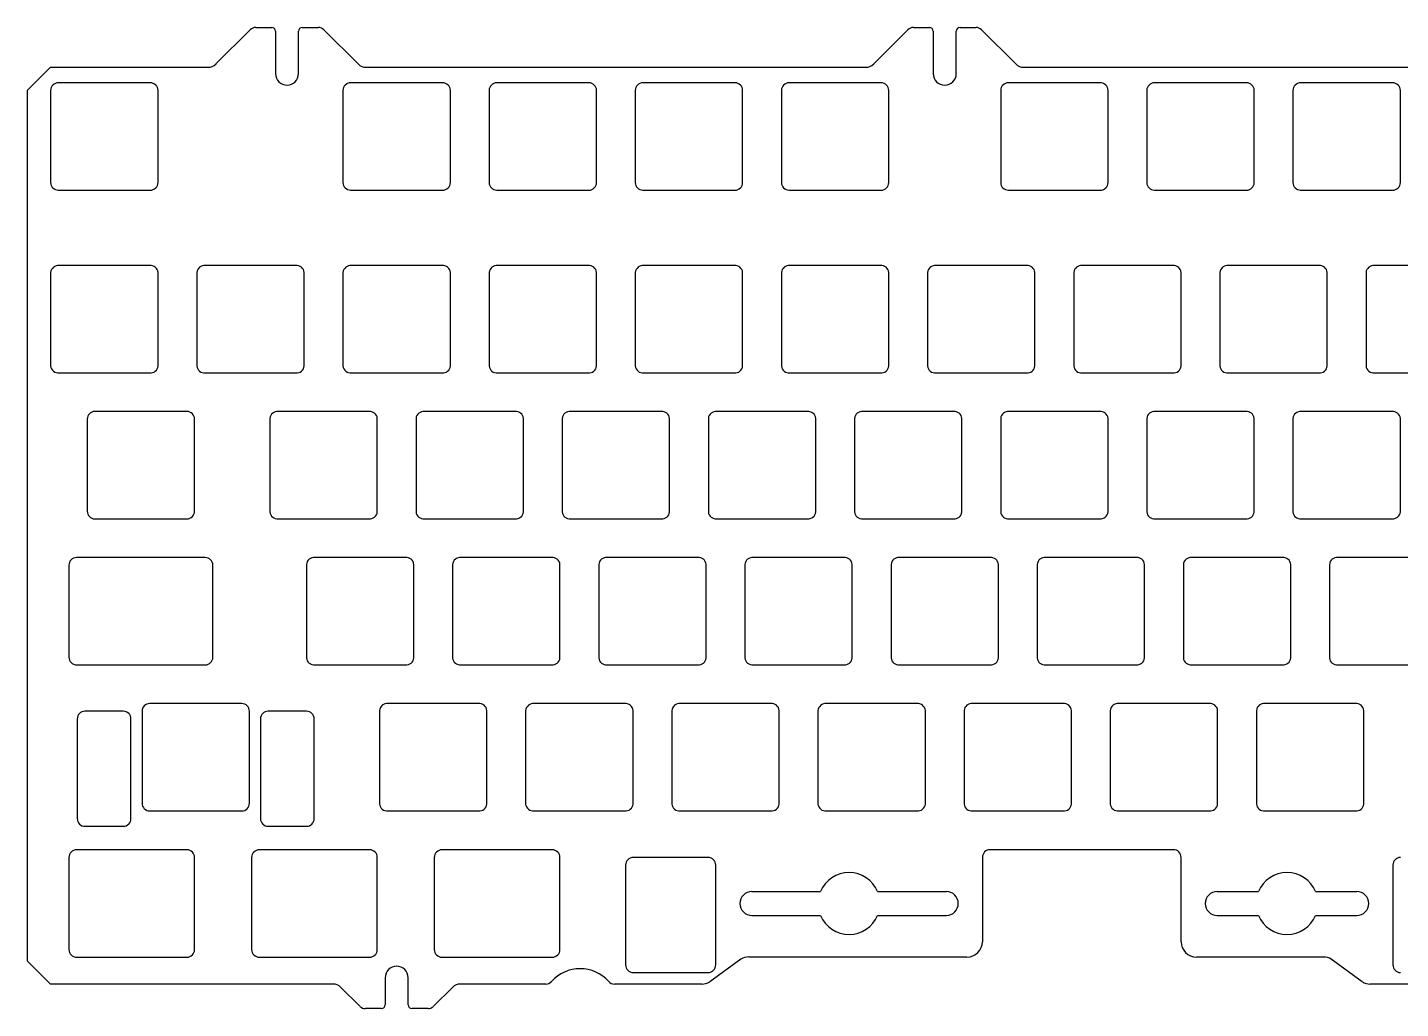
# Model space of a CAD drawing. Header units: millimetres. Extents: x 32 to 381, y 30 to 158.
# Drawn here: x 32.1 to 211.1, y 30.3 to 158.2 of the extents above; entities that cross this region are included whole.
import ezdxf

# ---------------------------------------------------------------- set-up
doc = ezdxf.new("R2010")
doc.units = ezdxf.units.MM

msp = doc.modelspace()

# ---------------------------------------------------------------- linework, layer by layer
at = {"color": 7, "linetype": 'Continuous', "lineweight": 25}
for p, q in [((56.69, 153.47), (61.16, 157.94)), ((61.87, 158.23), (63.95, 158.23)), ((64.45, 157.73), (64.45, 152.21)), ((67.45, 152.21), (67.45, 157.73)), ((67.95, 158.23), (70.04, 158.23)), ((70.75, 157.94), (75.21, 153.47)), ((142.42, 153.47), (146.89, 157.94)), ((147.59, 158.23), (149.68, 158.23)), ((150.18, 157.73), (150.18, 152.21)), ((153.18, 152.21), (153.18, 157.73)), ((153.68, 158.23), (155.76, 158.23)), ((156.47, 157.94), (160.94, 153.47)), ((32.12, 150.03), (35.12, 153.03)), ((35.12, 153.03), (55.63, 153.03)), ((76.28, 153.03), (141.36, 153.03)), ((162, 153.03), (227.08, 153.03)), ((48.14, 151.01), (36.14, 151.01)), ((86.24, 151.01), (74.24, 151.01)), ((105.29, 151.01), (93.29, 151.01)), ((124.34, 151.01), (112.34, 151.01)), ((143.39, 151.01), (131.39, 151.01)), ((171.97, 151.01), (159.97, 151.01)), ((191.02, 151.01), (179.02, 151.01)), ((210.07, 151.01), (198.07, 151.01)), ((32.12, 36.47), (32.12, 150.03)), ((35.14, 150.01), (35.14, 138.01)), ((49.14, 138.01), (49.14, 150.01)), ((73.24, 150.01), (73.24, 138.01)), ((87.24, 138.01), (87.24, 150.01)), ((92.29, 150.01), (92.29, 138.01)), ((106.29, 138.01), (106.29, 150.01)), ((111.34, 150.01), (111.34, 138.01)), ((125.34, 138.01), (125.34, 150.01)), ((130.39, 150.01), (130.39, 138.01)), ((144.39, 138.01), (144.39, 150.01)), ((158.97, 150.01), (158.97, 138.01)), ((172.97, 138.01), (172.97, 150.01)), ((178.02, 150.01), (178.02, 138.01)), ((192.02, 138.01), (192.02, 150.01)), ((197.07, 150.01), (197.07, 138.01)), ((211.07, 138.01), (211.07, 150.01)), ((36.14, 137.01), (48.14, 137.01)), ((74.24, 137.01), (86.24, 137.01)), ((93.29, 137.01), (105.29, 137.01)), ((112.34, 137.01), (124.34, 137.01)), ((131.39, 137.01), (143.39, 137.01)), ((159.97, 137.01), (171.97, 137.01)), ((179.02, 137.01), (191.02, 137.01)), ((198.07, 137.01), (210.07, 137.01)), ((35.85, 127.14), (35.67, 127.06)), ((36.04, 127.17), (35.85, 127.14)), ((48.24, 127.17), (36.04, 127.17)), ((48.43, 127.14), (48.24, 127.17)), ((48.62, 127.06), (48.43, 127.14)), ((54.9, 127.14), (54.72, 127.06)), ((55.09, 127.17), (54.9, 127.14)), ((67.29, 127.17), (55.09, 127.17)), ((67.48, 127.14), (67.29, 127.17)), ((67.67, 127.06), (67.48, 127.14)), ((73.95, 127.14), (73.77, 127.06)), ((74.14, 127.17), (73.95, 127.14)), ((86.34, 127.17), (74.14, 127.17)), ((86.53, 127.14), (86.34, 127.17)), ((86.72, 127.06), (86.53, 127.14)), ((93, 127.14), (92.82, 127.06)), ((93.19, 127.17), (93, 127.14)), ((105.39, 127.17), (93.19, 127.17)), ((105.58, 127.14), (105.39, 127.17)), ((105.77, 127.06), (105.58, 127.14)), ((112.05, 127.14), (111.87, 127.06)), ((112.24, 127.17), (112.05, 127.14)), ((124.44, 127.17), (112.24, 127.17)), ((124.63, 127.14), (124.44, 127.17)), ((124.82, 127.06), (124.63, 127.14)), ((131.1, 127.14), (130.92, 127.06)), ((131.29, 127.17), (131.1, 127.14)), ((143.49, 127.17), (131.29, 127.17)), ((143.68, 127.14), (143.49, 127.17)), ((143.87, 127.06), (143.68, 127.14)), ((150.15, 127.14), (149.97, 127.06)), ((150.34, 127.17), (150.15, 127.14)), ((162.54, 127.17), (150.34, 127.17)), ((162.73, 127.14), (162.54, 127.17)), ((162.92, 127.06), (162.73, 127.14)), ((169.2, 127.14), (169.02, 127.06)), ((169.39, 127.17), (169.2, 127.14)), ((181.59, 127.17), (169.39, 127.17)), ((181.78, 127.14), (181.59, 127.17)), ((181.97, 127.06), (181.78, 127.14)), ((188.25, 127.14), (188.07, 127.06)), ((188.44, 127.17), (188.25, 127.14)), ((200.64, 127.17), (188.44, 127.17)), ((200.83, 127.14), (200.64, 127.17)), ((201.02, 127.06), (200.83, 127.14)), ((207.3, 127.14), (207.12, 127.06)), ((207.49, 127.17), (207.3, 127.14)), ((219.69, 127.17), (207.49, 127.17)), ((35.18, 126.47), (35.14, 126.27)), ((35.14, 126.27), (35.14, 114.08)), ((35.26, 126.65), (35.18, 126.47)), ((35.37, 126.81), (35.26, 126.65)), ((35.5, 126.95), (35.37, 126.81)), ((35.67, 127.06), (35.5, 126.95)), ((48.78, 126.95), (48.62, 127.06)), ((48.92, 126.81), (48.78, 126.95)), ((49.03, 126.65), (48.92, 126.81)), ((49.1, 126.47), (49.03, 126.65)), ((49.14, 126.27), (49.1, 126.47)), ((49.14, 114.08), (49.14, 126.27)), ((54.23, 126.47), (54.19, 126.27)), ((54.19, 126.27), (54.19, 114.08)), ((54.31, 126.65), (54.23, 126.47)), ((54.42, 126.81), (54.31, 126.65)), ((54.55, 126.95), (54.42, 126.81)), ((54.72, 127.06), (54.55, 126.95)), ((67.83, 126.95), (67.67, 127.06)), ((67.97, 126.81), (67.83, 126.95)), ((68.08, 126.65), (67.97, 126.81)), ((68.15, 126.47), (68.08, 126.65)), ((68.19, 126.27), (68.15, 126.47)), ((68.19, 114.08), (68.19, 126.27)), ((73.28, 126.47), (73.24, 126.27)), ((73.24, 126.27), (73.24, 114.08)), ((73.36, 126.65), (73.28, 126.47)), ((73.47, 126.81), (73.36, 126.65)), ((73.6, 126.95), (73.47, 126.81)), ((73.77, 127.06), (73.6, 126.95)), ((86.88, 126.95), (86.72, 127.06)), ((87.02, 126.81), (86.88, 126.95)), ((87.13, 126.65), (87.02, 126.81)), ((87.2, 126.47), (87.13, 126.65)), ((87.24, 126.27), (87.2, 126.47)), ((87.24, 114.08), (87.24, 126.27)), ((92.33, 126.47), (92.29, 126.27)), ((92.29, 126.27), (92.29, 114.08)), ((92.41, 126.65), (92.33, 126.47)), ((92.52, 126.81), (92.41, 126.65)), ((92.65, 126.95), (92.52, 126.81)), ((92.82, 127.06), (92.65, 126.95)), ((105.93, 126.95), (105.77, 127.06)), ((106.07, 126.81), (105.93, 126.95)), ((106.18, 126.65), (106.07, 126.81)), ((106.25, 126.47), (106.18, 126.65)), ((106.29, 126.27), (106.25, 126.47)), ((106.29, 114.08), (106.29, 126.27)), ((111.38, 126.47), (111.34, 126.27)), ((111.34, 126.27), (111.34, 114.08)), ((111.46, 126.65), (111.38, 126.47)), ((111.57, 126.81), (111.46, 126.65)), ((111.7, 126.95), (111.57, 126.81)), ((111.87, 127.06), (111.7, 126.95)), ((124.98, 126.95), (124.82, 127.06)), ((125.12, 126.81), (124.98, 126.95)), ((125.23, 126.65), (125.12, 126.81)), ((125.3, 126.47), (125.23, 126.65)), ((125.34, 126.27), (125.3, 126.47)), ((125.34, 114.08), (125.34, 126.27)), ((130.43, 126.47), (130.39, 126.27)), ((130.39, 126.27), (130.39, 114.08)), ((130.51, 126.65), (130.43, 126.47)), ((130.62, 126.81), (130.51, 126.65)), ((130.75, 126.95), (130.62, 126.81)), ((130.92, 127.06), (130.75, 126.95)), ((144.03, 126.95), (143.87, 127.06)), ((144.17, 126.81), (144.03, 126.95)), ((144.28, 126.65), (144.17, 126.81)), ((144.35, 126.47), (144.28, 126.65)), ((144.39, 126.27), (144.35, 126.47)), ((144.39, 114.08), (144.39, 126.27)), ((149.48, 126.47), (149.44, 126.27)), ((149.44, 126.27), (149.44, 114.08)), ((149.56, 126.65), (149.48, 126.47)), ((149.67, 126.81), (149.56, 126.65)), ((149.8, 126.95), (149.67, 126.81)), ((149.97, 127.06), (149.8, 126.95)), ((163.08, 126.95), (162.92, 127.06)), ((163.22, 126.81), (163.08, 126.95)), ((163.33, 126.65), (163.22, 126.81)), ((163.4, 126.47), (163.33, 126.65)), ((163.44, 126.27), (163.4, 126.47)), ((163.44, 114.08), (163.44, 126.27)), ((168.53, 126.47), (168.49, 126.27)), ((168.49, 126.27), (168.49, 114.08)), ((168.61, 126.65), (168.53, 126.47)), ((168.72, 126.81), (168.61, 126.65)), ((168.85, 126.95), (168.72, 126.81)), ((169.02, 127.06), (168.85, 126.95)), ((182.13, 126.95), (181.97, 127.06)), ((182.27, 126.81), (182.13, 126.95)), ((182.38, 126.65), (182.27, 126.81)), ((182.45, 126.47), (182.38, 126.65)), ((182.49, 126.27), (182.45, 126.47)), ((182.49, 114.08), (182.49, 126.27)), ((187.58, 126.47), (187.54, 126.27)), ((187.54, 126.27), (187.54, 114.08)), ((187.66, 126.65), (187.58, 126.47)), ((187.77, 126.81), (187.66, 126.65)), ((187.9, 126.95), (187.77, 126.81)), ((188.07, 127.06), (187.9, 126.95)), ((201.18, 126.95), (201.02, 127.06)), ((201.32, 126.81), (201.18, 126.95)), ((201.43, 126.65), (201.32, 126.81)), ((201.5, 126.47), (201.43, 126.65)), ((201.54, 126.27), (201.5, 126.47)), ((201.54, 114.08), (201.54, 126.27)), ((206.63, 126.47), (206.59, 126.27)), ((206.59, 126.27), (206.59, 114.08)), ((206.71, 126.65), (206.63, 126.47)), ((206.82, 126.81), (206.71, 126.65)), ((206.95, 126.95), (206.82, 126.81)), ((207.12, 127.06), (206.95, 126.95)), ((35.14, 114.08), (35.18, 113.88)), ((35.18, 113.88), (35.26, 113.7)), ((35.26, 113.7), (35.37, 113.54)), ((35.37, 113.54), (35.5, 113.4)), ((35.5, 113.4), (35.67, 113.29)), ((35.67, 113.29), (35.85, 113.21)), ((35.85, 113.21), (36.04, 113.17)), ((36.04, 113.17), (48.24, 113.17)), ((48.24, 113.17), (48.43, 113.21)), ((48.43, 113.21), (48.62, 113.29)), ((48.62, 113.29), (48.78, 113.4)), ((48.78, 113.4), (48.92, 113.54)), ((48.92, 113.54), (49.03, 113.7)), ((49.03, 113.7), (49.1, 113.88)), ((49.1, 113.88), (49.14, 114.08)), ((54.19, 114.08), (54.23, 113.88)), ((54.23, 113.88), (54.31, 113.7)), ((54.31, 113.7), (54.42, 113.54)), ((54.42, 113.54), (54.55, 113.4)), ((54.55, 113.4), (54.72, 113.29)), ((54.72, 113.29), (54.9, 113.21)), ((54.9, 113.21), (55.09, 113.17)), ((55.09, 113.17), (67.29, 113.17)), ((67.29, 113.17), (67.48, 113.21)), ((67.48, 113.21), (67.67, 113.29)), ((67.67, 113.29), (67.83, 113.4)), ((67.83, 113.4), (67.97, 113.54)), ((67.97, 113.54), (68.08, 113.7)), ((68.08, 113.7), (68.15, 113.88)), ((68.15, 113.88), (68.19, 114.08)), ((73.24, 114.08), (73.28, 113.88)), ((73.28, 113.88), (73.36, 113.7)), ((73.36, 113.7), (73.47, 113.54)), ((73.47, 113.54), (73.6, 113.4)), ((73.6, 113.4), (73.77, 113.29)), ((73.77, 113.29), (73.95, 113.21)), ((73.95, 113.21), (74.14, 113.17)), ((74.14, 113.17), (86.34, 113.17)), ((86.34, 113.17), (86.53, 113.21)), ((86.53, 113.21), (86.72, 113.29)), ((86.72, 113.29), (86.88, 113.4)), ((86.88, 113.4), (87.02, 113.54)), ((87.02, 113.54), (87.13, 113.7)), ((87.13, 113.7), (87.2, 113.88)), ((87.2, 113.88), (87.24, 114.08)), ((92.29, 114.08), (92.33, 113.88)), ((92.33, 113.88), (92.41, 113.7)), ((92.41, 113.7), (92.52, 113.54)), ((92.52, 113.54), (92.65, 113.4)), ((92.65, 113.4), (92.82, 113.29)), ((92.82, 113.29), (93, 113.21)), ((93, 113.21), (93.19, 113.17)), ((93.19, 113.17), (105.39, 113.17)), ((105.39, 113.17), (105.58, 113.21)), ((105.58, 113.21), (105.77, 113.29)), ((105.77, 113.29), (105.93, 113.4)), ((105.93, 113.4), (106.07, 113.54)), ((106.07, 113.54), (106.18, 113.7)), ((106.18, 113.7), (106.25, 113.88)), ((106.25, 113.88), (106.29, 114.08)), ((111.34, 114.08), (111.38, 113.88)), ((111.38, 113.88), (111.46, 113.7)), ((111.46, 113.7), (111.57, 113.54)), ((111.57, 113.54), (111.7, 113.4)), ((111.7, 113.4), (111.87, 113.29)), ((111.87, 113.29), (112.05, 113.21)), ((112.05, 113.21), (112.24, 113.17)), ((112.24, 113.17), (124.44, 113.17)), ((124.44, 113.17), (124.63, 113.21)), ((124.63, 113.21), (124.82, 113.29)), ((124.82, 113.29), (124.98, 113.4)), ((124.98, 113.4), (125.12, 113.54)), ((125.12, 113.54), (125.23, 113.7)), ((125.23, 113.7), (125.3, 113.88)), ((125.3, 113.88), (125.34, 114.08)), ((130.39, 114.08), (130.43, 113.88)), ((130.43, 113.88), (130.51, 113.7)), ((130.51, 113.7), (130.62, 113.54)), ((130.62, 113.54), (130.75, 113.4)), ((130.75, 113.4), (130.92, 113.29)), ((130.92, 113.29), (131.1, 113.21)), ((131.1, 113.21), (131.29, 113.17)), ((131.29, 113.17), (143.49, 113.17)), ((143.49, 113.17), (143.68, 113.21)), ((143.68, 113.21), (143.87, 113.29)), ((143.87, 113.29), (144.03, 113.4)), ((144.03, 113.4), (144.17, 113.54)), ((144.17, 113.54), (144.28, 113.7)), ((144.28, 113.7), (144.35, 113.88)), ((144.35, 113.88), (144.39, 114.08)), ((149.44, 114.08), (149.48, 113.88)), ((149.48, 113.88), (149.56, 113.7)), ((149.56, 113.7), (149.67, 113.54)), ((149.67, 113.54), (149.8, 113.4)), ((149.8, 113.4), (149.97, 113.29)), ((149.97, 113.29), (150.15, 113.21)), ((150.15, 113.21), (150.34, 113.17)), ((150.34, 113.17), (162.54, 113.17)), ((162.54, 113.17), (162.73, 113.21)), ((162.73, 113.21), (162.92, 113.29)), ((162.92, 113.29), (163.08, 113.4)), ((163.08, 113.4), (163.22, 113.54)), ((163.22, 113.54), (163.33, 113.7)), ((163.33, 113.7), (163.4, 113.88)), ((163.4, 113.88), (163.44, 114.08)), ((168.49, 114.08), (168.53, 113.88)), ((168.53, 113.88), (168.61, 113.7)), ((168.61, 113.7), (168.72, 113.54)), ((168.72, 113.54), (168.85, 113.4)), ((168.85, 113.4), (169.02, 113.29)), ((169.02, 113.29), (169.2, 113.21)), ((169.2, 113.21), (169.39, 113.17)), ((169.39, 113.17), (181.59, 113.17)), ((181.59, 113.17), (181.78, 113.21)), ((181.78, 113.21), (181.97, 113.29)), ((181.97, 113.29), (182.13, 113.4)), ((182.13, 113.4), (182.27, 113.54)), ((182.27, 113.54), (182.38, 113.7)), ((182.38, 113.7), (182.45, 113.88)), ((182.45, 113.88), (182.49, 114.08)), ((187.54, 114.08), (187.58, 113.88)), ((187.58, 113.88), (187.66, 113.7)), ((187.66, 113.7), (187.77, 113.54)), ((187.77, 113.54), (187.9, 113.4)), ((187.9, 113.4), (188.07, 113.29)), ((188.07, 113.29), (188.25, 113.21)), ((188.25, 113.21), (188.44, 113.17)), ((188.44, 113.17), (200.64, 113.17)), ((200.64, 113.17), (200.83, 113.21)), ((200.83, 113.21), (201.02, 113.29)), ((201.02, 113.29), (201.18, 113.4)), ((201.18, 113.4), (201.32, 113.54)), ((201.32, 113.54), (201.43, 113.7)), ((201.43, 113.7), (201.5, 113.88)), ((201.5, 113.88), (201.54, 114.08)), ((206.59, 114.08), (206.63, 113.88)), ((206.63, 113.88), (206.71, 113.7)), ((206.71, 113.7), (206.82, 113.54)), ((206.82, 113.54), (206.95, 113.4)), ((206.95, 113.4), (207.12, 113.29)), ((207.12, 113.29), (207.3, 113.21)), ((207.3, 113.21), (207.49, 113.17)), ((207.49, 113.17), (219.69, 113.17)), ((52.9, 108.14), (40.9, 108.14)), ((63.75, 107.43), (63.72, 107.24)), ((63.83, 107.62), (63.75, 107.43)), ((63.94, 107.78), (63.83, 107.62)), ((64.08, 107.92), (63.94, 107.78)), ((64.24, 108.03), (64.08, 107.92)), ((64.42, 108.1), (64.24, 108.03)), ((64.62, 108.14), (64.42, 108.1)), ((76.82, 108.14), (64.62, 108.14)), ((77.01, 108.1), (76.82, 108.14)), ((77.19, 108.03), (77.01, 108.1)), ((77.35, 107.92), (77.19, 108.03)), ((77.49, 107.78), (77.35, 107.92)), ((77.6, 107.62), (77.49, 107.78)), ((77.68, 107.43), (77.6, 107.62)), ((77.72, 107.24), (77.68, 107.43)), ((82.8, 107.43), (82.77, 107.24)), ((82.88, 107.62), (82.8, 107.43)), ((82.99, 107.78), (82.88, 107.62)), ((83.13, 107.92), (82.99, 107.78)), ((83.29, 108.03), (83.13, 107.92)), ((83.47, 108.1), (83.29, 108.03)), ((83.67, 108.14), (83.47, 108.1)), ((95.87, 108.14), (83.67, 108.14)), ((96.06, 108.1), (95.87, 108.14)), ((96.24, 108.03), (96.06, 108.1)), ((96.4, 107.92), (96.24, 108.03)), ((96.54, 107.78), (96.4, 107.92)), ((96.65, 107.62), (96.54, 107.78)), ((96.73, 107.43), (96.65, 107.62)), ((96.77, 107.24), (96.73, 107.43)), ((101.85, 107.43), (101.82, 107.24)), ((101.93, 107.62), (101.85, 107.43)), ((102.04, 107.78), (101.93, 107.62)), ((102.18, 107.92), (102.04, 107.78)), ((102.34, 108.03), (102.18, 107.92)), ((102.52, 108.1), (102.34, 108.03)), ((102.72, 108.14), (102.52, 108.1)), ((114.92, 108.14), (102.72, 108.14)), ((115.11, 108.1), (114.92, 108.14)), ((115.29, 108.03), (115.11, 108.1)), ((115.45, 107.92), (115.29, 108.03)), ((115.59, 107.78), (115.45, 107.92)), ((115.7, 107.62), (115.59, 107.78)), ((115.78, 107.43), (115.7, 107.62)), ((115.82, 107.24), (115.78, 107.43)), ((120.9, 107.43), (120.87, 107.24)), ((120.98, 107.62), (120.9, 107.43)), ((121.09, 107.78), (120.98, 107.62)), ((121.23, 107.92), (121.09, 107.78)), ((121.39, 108.03), (121.23, 107.92)), ((121.57, 108.1), (121.39, 108.03)), ((121.77, 108.14), (121.57, 108.1)), ((133.97, 108.14), (121.77, 108.14)), ((134.16, 108.1), (133.97, 108.14)), ((134.34, 108.03), (134.16, 108.1)), ((134.5, 107.92), (134.34, 108.03)), ((134.64, 107.78), (134.5, 107.92)), ((134.75, 107.62), (134.64, 107.78)), ((134.83, 107.43), (134.75, 107.62)), ((134.87, 107.24), (134.83, 107.43)), ((139.95, 107.43), (139.92, 107.24)), ((140.03, 107.62), (139.95, 107.43)), ((140.14, 107.78), (140.03, 107.62)), ((140.28, 107.92), (140.14, 107.78)), ((140.44, 108.03), (140.28, 107.92)), ((140.62, 108.1), (140.44, 108.03)), ((140.82, 108.14), (140.62, 108.1)), ((153.02, 108.14), (140.82, 108.14)), ((153.21, 108.1), (153.02, 108.14)), ((153.39, 108.03), (153.21, 108.1)), ((153.55, 107.92), (153.39, 108.03)), ((153.69, 107.78), (153.55, 107.92)), ((153.8, 107.62), (153.69, 107.78)), ((153.88, 107.43), (153.8, 107.62)), ((153.92, 107.24), (153.88, 107.43)), ((159, 107.43), (158.97, 107.24)), ((159.08, 107.62), (159, 107.43)), ((159.19, 107.78), (159.08, 107.62)), ((159.33, 107.92), (159.19, 107.78)), ((159.49, 108.03), (159.33, 107.92)), ((159.67, 108.1), (159.49, 108.03)), ((159.87, 108.14), (159.67, 108.1)), ((172.07, 108.14), (159.87, 108.14)), ((172.26, 108.1), (172.07, 108.14)), ((172.44, 108.03), (172.26, 108.1)), ((172.6, 107.92), (172.44, 108.03)), ((172.74, 107.78), (172.6, 107.92)), ((172.85, 107.62), (172.74, 107.78)), ((172.93, 107.43), (172.85, 107.62)), ((172.97, 107.24), (172.93, 107.43)), ((178.05, 107.43), (178.02, 107.24)), ((178.13, 107.62), (178.05, 107.43)), ((178.24, 107.78), (178.13, 107.62)), ((178.38, 107.92), (178.24, 107.78)), ((178.54, 108.03), (178.38, 107.92)), ((178.72, 108.1), (178.54, 108.03)), ((178.92, 108.14), (178.72, 108.1)), ((191.12, 108.14), (178.92, 108.14)), ((191.31, 108.1), (191.12, 108.14)), ((191.49, 108.03), (191.31, 108.1)), ((191.65, 107.92), (191.49, 108.03)), ((191.79, 107.78), (191.65, 107.92)), ((191.9, 107.62), (191.79, 107.78)), ((191.98, 107.43), (191.9, 107.62)), ((192.02, 107.24), (191.98, 107.43)), ((197.1, 107.43), (197.07, 107.24)), ((197.18, 107.62), (197.1, 107.43)), ((197.29, 107.78), (197.18, 107.62)), ((197.43, 107.92), (197.29, 107.78)), ((197.59, 108.03), (197.43, 107.92)), ((197.77, 108.1), (197.59, 108.03)), ((197.97, 108.14), (197.77, 108.1)), ((210.17, 108.14), (197.97, 108.14)), ((210.36, 108.1), (210.17, 108.14)), ((210.54, 108.03), (210.36, 108.1)), ((210.7, 107.92), (210.54, 108.03)), ((210.84, 107.78), (210.7, 107.92)), ((210.95, 107.62), (210.84, 107.78)), ((211.03, 107.43), (210.95, 107.62)), ((211.07, 107.24), (211.03, 107.43)), ((39.9, 107.14), (39.9, 95.14)), ((53.9, 95.14), (53.9, 107.14)), ((63.72, 107.24), (63.72, 95.04)), ((77.72, 95.04), (77.72, 107.24)), ((82.77, 107.24), (82.77, 95.04)), ((96.77, 95.04), (96.77, 107.24)), ((101.82, 107.24), (101.82, 95.04)), ((115.82, 95.04), (115.82, 107.24)), ((120.87, 107.24), (120.87, 95.04)), ((134.87, 95.04), (134.87, 107.24)), ((139.92, 107.24), (139.92, 95.04)), ((153.92, 95.04), (153.92, 107.24)), ((158.97, 107.24), (158.97, 95.04)), ((172.97, 95.04), (172.97, 107.24)), ((178.02, 107.24), (178.02, 95.04)), ((192.02, 95.04), (192.02, 107.24)), ((197.07, 107.24), (197.07, 95.04)), ((211.07, 95.04), (211.07, 107.24)), ((63.72, 95.04), (63.75, 94.85)), ((77.68, 94.85), (77.72, 95.04)), ((82.77, 95.04), (82.8, 94.85)), ((96.73, 94.85), (96.77, 95.04)), ((101.82, 95.04), (101.85, 94.85)), ((115.78, 94.85), (115.82, 95.04)), ((120.87, 95.04), (120.9, 94.85)), ((134.83, 94.85), (134.87, 95.04)), ((139.92, 95.04), (139.95, 94.85)), ((153.88, 94.85), (153.92, 95.04)), ((158.97, 95.04), (159, 94.85)), ((172.93, 94.85), (172.97, 95.04)), ((178.02, 95.04), (178.05, 94.85)), ((191.98, 94.85), (192.02, 95.04)), ((197.07, 95.04), (197.1, 94.85)), ((211.03, 94.85), (211.07, 95.04)), ((40.9, 94.14), (52.9, 94.14)), ((63.75, 94.85), (63.83, 94.67)), ((63.83, 94.67), (63.94, 94.51)), ((63.94, 94.51), (64.08, 94.37)), ((64.08, 94.37), (64.24, 94.26)), ((64.24, 94.26), (64.42, 94.18)), ((64.42, 94.18), (64.62, 94.14)), ((64.62, 94.14), (76.82, 94.14)), ((76.82, 94.14), (77.01, 94.18)), ((77.01, 94.18), (77.19, 94.26)), ((77.19, 94.26), (77.35, 94.37)), ((77.35, 94.37), (77.49, 94.51)), ((77.49, 94.51), (77.6, 94.67)), ((77.6, 94.67), (77.68, 94.85)), ((82.8, 94.85), (82.88, 94.67)), ((82.88, 94.67), (82.99, 94.51)), ((82.99, 94.51), (83.13, 94.37)), ((83.13, 94.37), (83.29, 94.26)), ((83.29, 94.26), (83.47, 94.18)), ((83.47, 94.18), (83.67, 94.14)), ((83.67, 94.14), (95.87, 94.14)), ((95.87, 94.14), (96.06, 94.18)), ((96.06, 94.18), (96.24, 94.26)), ((96.24, 94.26), (96.4, 94.37)), ((96.4, 94.37), (96.54, 94.51)), ((96.54, 94.51), (96.65, 94.67)), ((96.65, 94.67), (96.73, 94.85)), ((101.85, 94.85), (101.93, 94.67)), ((101.93, 94.67), (102.04, 94.51)), ((102.04, 94.51), (102.18, 94.37)), ((102.18, 94.37), (102.34, 94.26)), ((102.34, 94.26), (102.52, 94.18)), ((102.52, 94.18), (102.72, 94.14)), ((102.72, 94.14), (114.92, 94.14)), ((114.92, 94.14), (115.11, 94.18)), ((115.11, 94.18), (115.29, 94.26)), ((115.29, 94.26), (115.45, 94.37)), ((115.45, 94.37), (115.59, 94.51)), ((115.59, 94.51), (115.7, 94.67)), ((115.7, 94.67), (115.78, 94.85)), ((120.9, 94.85), (120.98, 94.67)), ((120.98, 94.67), (121.09, 94.51)), ((121.09, 94.51), (121.23, 94.37)), ((121.23, 94.37), (121.39, 94.26)), ((121.39, 94.26), (121.57, 94.18)), ((121.57, 94.18), (121.77, 94.14)), ((121.77, 94.14), (133.97, 94.14)), ((133.97, 94.14), (134.16, 94.18)), ((134.16, 94.18), (134.34, 94.26)), ((134.34, 94.26), (134.5, 94.37)), ((134.5, 94.37), (134.64, 94.51)), ((134.64, 94.51), (134.75, 94.67)), ((134.75, 94.67), (134.83, 94.85)), ((139.95, 94.85), (140.03, 94.67)), ((140.03, 94.67), (140.14, 94.51)), ((140.14, 94.51), (140.28, 94.37)), ((140.28, 94.37), (140.44, 94.26)), ((140.44, 94.26), (140.62, 94.18)), ((140.62, 94.18), (140.82, 94.14)), ((140.82, 94.14), (153.02, 94.14)), ((153.02, 94.14), (153.21, 94.18)), ((153.21, 94.18), (153.39, 94.26)), ((153.39, 94.26), (153.55, 94.37)), ((153.55, 94.37), (153.69, 94.51)), ((153.69, 94.51), (153.8, 94.67)), ((153.8, 94.67), (153.88, 94.85)), ((159, 94.85), (159.08, 94.67)), ((159.08, 94.67), (159.19, 94.51)), ((159.19, 94.51), (159.33, 94.37)), ((159.33, 94.37), (159.49, 94.26)), ((159.49, 94.26), (159.67, 94.18)), ((159.67, 94.18), (159.87, 94.14)), ((159.87, 94.14), (172.07, 94.14)), ((172.07, 94.14), (172.26, 94.18)), ((172.26, 94.18), (172.44, 94.26)), ((172.44, 94.26), (172.6, 94.37)), ((172.6, 94.37), (172.74, 94.51)), ((172.74, 94.51), (172.85, 94.67)), ((172.85, 94.67), (172.93, 94.85)), ((178.05, 94.85), (178.13, 94.67)), ((178.13, 94.67), (178.24, 94.51)), ((178.24, 94.51), (178.38, 94.37)), ((178.38, 94.37), (178.54, 94.26)), ((178.54, 94.26), (178.72, 94.18)), ((178.72, 94.18), (178.92, 94.14)), ((178.92, 94.14), (191.12, 94.14)), ((191.12, 94.14), (191.31, 94.18)), ((191.31, 94.18), (191.49, 94.26)), ((191.49, 94.26), (191.65, 94.37)), ((191.65, 94.37), (191.79, 94.51)), ((191.79, 94.51), (191.9, 94.67)), ((191.9, 94.67), (191.98, 94.85)), ((197.1, 94.85), (197.18, 94.67)), ((197.18, 94.67), (197.29, 94.51)), ((197.29, 94.51), (197.43, 94.37)), ((197.43, 94.37), (197.59, 94.26)), ((197.59, 94.26), (197.77, 94.18)), ((197.77, 94.18), (197.97, 94.14)), ((197.97, 94.14), (210.17, 94.14)), ((210.17, 94.14), (210.36, 94.18)), ((210.36, 94.18), (210.54, 94.26)), ((210.54, 94.26), (210.7, 94.37)), ((210.7, 94.37), (210.84, 94.51)), ((210.84, 94.51), (210.95, 94.67)), ((210.95, 94.67), (211.03, 94.85)), ((37.52, 88.09), (37.52, 76.09)), ((55.28, 89.09), (38.52, 89.09)), ((56.28, 76.09), (56.28, 88.09)), ((68.52, 88.38), (68.48, 88.19)), ((68.48, 88.19), (68.48, 75.99)), ((68.59, 88.57), (68.52, 88.38)), ((68.7, 88.73), (68.59, 88.57)), ((68.84, 88.87), (68.7, 88.73)), ((69.01, 88.98), (68.84, 88.87)), ((69.19, 89.05), (69.01, 88.98)), ((69.38, 89.09), (69.19, 89.05)), ((81.58, 89.09), (69.38, 89.09)), ((81.77, 89.05), (81.58, 89.09)), ((81.95, 88.98), (81.77, 89.05)), ((82.12, 88.87), (81.95, 88.98)), ((82.26, 88.73), (82.12, 88.87)), ((82.37, 88.57), (82.26, 88.73)), ((82.44, 88.38), (82.37, 88.57)), ((82.48, 88.19), (82.44, 88.38)), ((82.48, 75.99), (82.48, 88.19)), ((87.57, 88.38), (87.53, 88.19)), ((87.53, 88.19), (87.53, 75.99)), ((87.64, 88.57), (87.57, 88.38)), ((87.75, 88.73), (87.64, 88.57)), ((87.89, 88.87), (87.75, 88.73)), ((88.06, 88.98), (87.89, 88.87)), ((88.24, 89.05), (88.06, 88.98)), ((88.43, 89.09), (88.24, 89.05)), ((100.63, 89.09), (88.43, 89.09)), ((100.82, 89.05), (100.63, 89.09)), ((101, 88.98), (100.82, 89.05)), ((101.17, 88.87), (101, 88.98)), ((101.31, 88.73), (101.17, 88.87)), ((101.42, 88.57), (101.31, 88.73)), ((101.49, 88.38), (101.42, 88.57)), ((101.53, 88.19), (101.49, 88.38)), ((101.53, 75.99), (101.53, 88.19)), ((106.62, 88.38), (106.58, 88.19)), ((106.58, 88.19), (106.58, 75.99)), ((106.69, 88.57), (106.62, 88.38)), ((106.8, 88.73), (106.69, 88.57)), ((106.94, 88.87), (106.8, 88.73)), ((107.11, 88.98), (106.94, 88.87)), ((107.29, 89.05), (107.11, 88.98)), ((107.48, 89.09), (107.29, 89.05)), ((119.68, 89.09), (107.48, 89.09)), ((119.87, 89.05), (119.68, 89.09)), ((120.05, 88.98), (119.87, 89.05)), ((120.22, 88.87), (120.05, 88.98)), ((120.36, 88.73), (120.22, 88.87)), ((120.47, 88.57), (120.36, 88.73)), ((120.54, 88.38), (120.47, 88.57)), ((120.58, 88.19), (120.54, 88.38)), ((120.58, 75.99), (120.58, 88.19)), ((125.67, 88.38), (125.63, 88.19)), ((125.63, 88.19), (125.63, 75.99)), ((125.74, 88.57), (125.67, 88.38)), ((125.85, 88.73), (125.74, 88.57)), ((125.99, 88.87), (125.85, 88.73)), ((126.16, 88.98), (125.99, 88.87)), ((126.34, 89.05), (126.16, 88.98)), ((126.53, 89.09), (126.34, 89.05)), ((138.73, 89.09), (126.53, 89.09)), ((138.92, 89.05), (138.73, 89.09)), ((139.1, 88.98), (138.92, 89.05)), ((139.27, 88.87), (139.1, 88.98)), ((139.41, 88.73), (139.27, 88.87)), ((139.52, 88.57), (139.41, 88.73)), ((139.59, 88.38), (139.52, 88.57)), ((139.63, 88.19), (139.59, 88.38)), ((139.63, 75.99), (139.63, 88.19)), ((144.72, 88.38), (144.68, 88.19)), ((144.68, 88.19), (144.68, 75.99)), ((144.79, 88.57), (144.72, 88.38)), ((144.9, 88.73), (144.79, 88.57)), ((145.04, 88.87), (144.9, 88.73)), ((145.21, 88.98), (145.04, 88.87)), ((145.39, 89.05), (145.21, 88.98)), ((145.58, 89.09), (145.39, 89.05)), ((157.78, 89.09), (145.58, 89.09)), ((157.97, 89.05), (157.78, 89.09)), ((158.15, 88.98), (157.97, 89.05)), ((158.32, 88.87), (158.15, 88.98)), ((158.46, 88.73), (158.32, 88.87)), ((158.57, 88.57), (158.46, 88.73)), ((158.64, 88.38), (158.57, 88.57)), ((158.68, 88.19), (158.64, 88.38)), ((158.68, 75.99), (158.68, 88.19)), ((163.77, 88.38), (163.73, 88.19)), ((163.73, 88.19), (163.73, 75.99)), ((163.84, 88.57), (163.77, 88.38)), ((163.95, 88.73), (163.84, 88.57)), ((164.09, 88.87), (163.95, 88.73)), ((164.26, 88.98), (164.09, 88.87)), ((164.44, 89.05), (164.26, 88.98)), ((164.63, 89.09), (164.44, 89.05)), ((176.83, 89.09), (164.63, 89.09)), ((177.02, 89.05), (176.83, 89.09)), ((177.2, 88.98), (177.02, 89.05)), ((177.37, 88.87), (177.2, 88.98)), ((177.51, 88.73), (177.37, 88.87)), ((177.62, 88.57), (177.51, 88.73)), ((177.69, 88.38), (177.62, 88.57)), ((177.73, 88.19), (177.69, 88.38)), ((177.73, 75.99), (177.73, 88.19)), ((182.82, 88.38), (182.78, 88.19)), ((182.78, 88.19), (182.78, 75.99)), ((182.89, 88.57), (182.82, 88.38)), ((183, 88.73), (182.89, 88.57)), ((183.14, 88.87), (183, 88.73)), ((183.31, 88.98), (183.14, 88.87)), ((183.49, 89.05), (183.31, 88.98)), ((183.68, 89.09), (183.49, 89.05)), ((195.88, 89.09), (183.68, 89.09)), ((196.07, 89.05), (195.88, 89.09)), ((196.25, 88.98), (196.07, 89.05)), ((196.42, 88.87), (196.25, 88.98)), ((196.56, 88.73), (196.42, 88.87)), ((196.67, 88.57), (196.56, 88.73)), ((196.74, 88.38), (196.67, 88.57)), ((196.78, 88.19), (196.74, 88.38)), ((196.78, 75.99), (196.78, 88.19)), ((201.87, 88.38), (201.83, 88.19)), ((201.83, 88.19), (201.83, 75.99)), ((201.94, 88.57), (201.87, 88.38)), ((202.05, 88.73), (201.94, 88.57)), ((202.19, 88.87), (202.05, 88.73)), ((202.36, 88.98), (202.19, 88.87)), ((202.54, 89.05), (202.36, 88.98)), ((202.73, 89.09), (202.54, 89.05)), ((214.93, 89.09), (202.73, 89.09)), ((68.48, 75.99), (68.52, 75.8)), ((68.52, 75.8), (68.59, 75.62)), ((68.59, 75.62), (68.7, 75.46)), ((68.7, 75.46), (68.84, 75.32)), ((68.84, 75.32), (69.01, 75.21)), ((69.01, 75.21), (69.19, 75.13)), ((81.77, 75.13), (81.95, 75.21)), ((81.95, 75.21), (82.12, 75.32)), ((82.12, 75.32), (82.26, 75.46)), ((82.26, 75.46), (82.37, 75.62)), ((82.37, 75.62), (82.44, 75.8)), ((82.44, 75.8), (82.48, 75.99)), ((87.53, 75.99), (87.57, 75.8)), ((87.57, 75.8), (87.64, 75.62)), ((87.64, 75.62), (87.75, 75.46)), ((87.75, 75.46), (87.89, 75.32)), ((87.89, 75.32), (88.06, 75.21)), ((88.06, 75.21), (88.24, 75.13)), ((100.82, 75.13), (101, 75.21)), ((101, 75.21), (101.17, 75.32)), ((101.17, 75.32), (101.31, 75.46)), ((101.31, 75.46), (101.42, 75.62)), ((101.42, 75.62), (101.49, 75.8)), ((101.49, 75.8), (101.53, 75.99)), ((106.58, 75.99), (106.62, 75.8)), ((106.62, 75.8), (106.69, 75.62)), ((106.69, 75.62), (106.8, 75.46)), ((106.8, 75.46), (106.94, 75.32)), ((106.94, 75.32), (107.11, 75.21)), ((107.11, 75.21), (107.29, 75.13)), ((119.87, 75.13), (120.05, 75.21)), ((120.05, 75.21), (120.22, 75.32)), ((120.22, 75.32), (120.36, 75.46)), ((120.36, 75.46), (120.47, 75.62)), ((120.47, 75.62), (120.54, 75.8)), ((120.54, 75.8), (120.58, 75.99)), ((125.63, 75.99), (125.67, 75.8)), ((125.67, 75.8), (125.74, 75.62)), ((125.74, 75.62), (125.85, 75.46)), ((125.85, 75.46), (125.99, 75.32)), ((125.99, 75.32), (126.16, 75.21)), ((126.16, 75.21), (126.34, 75.13)), ((138.92, 75.13), (139.1, 75.21)), ((139.1, 75.21), (139.27, 75.32)), ((139.27, 75.32), (139.41, 75.46)), ((139.41, 75.46), (139.52, 75.62)), ((139.52, 75.62), (139.59, 75.8)), ((139.59, 75.8), (139.63, 75.99)), ((144.68, 75.99), (144.72, 75.8)), ((144.72, 75.8), (144.79, 75.62)), ((144.79, 75.62), (144.9, 75.46)), ((144.9, 75.46), (145.04, 75.32)), ((145.04, 75.32), (145.21, 75.21)), ((145.21, 75.21), (145.39, 75.13)), ((157.97, 75.13), (158.15, 75.21)), ((158.15, 75.21), (158.32, 75.32)), ((158.32, 75.32), (158.46, 75.46)), ((158.46, 75.46), (158.57, 75.62)), ((158.57, 75.62), (158.64, 75.8)), ((158.64, 75.8), (158.68, 75.99)), ((163.73, 75.99), (163.77, 75.8)), ((163.77, 75.8), (163.84, 75.62)), ((163.84, 75.62), (163.95, 75.46)), ((163.95, 75.46), (164.09, 75.32)), ((164.09, 75.32), (164.26, 75.21)), ((164.26, 75.21), (164.44, 75.13)), ((177.02, 75.13), (177.2, 75.21)), ((177.2, 75.21), (177.37, 75.32)), ((177.37, 75.32), (177.51, 75.46)), ((177.51, 75.46), (177.62, 75.62)), ((177.62, 75.62), (177.69, 75.8)), ((177.69, 75.8), (177.73, 75.99)), ((182.78, 75.99), (182.82, 75.8)), ((182.82, 75.8), (182.89, 75.62)), ((182.89, 75.62), (183, 75.46)), ((183, 75.46), (183.14, 75.32)), ((183.14, 75.32), (183.31, 75.21)), ((183.31, 75.21), (183.49, 75.13)), ((196.07, 75.13), (196.25, 75.21)), ((196.25, 75.21), (196.42, 75.32)), ((196.42, 75.32), (196.56, 75.46)), ((196.56, 75.46), (196.67, 75.62)), ((196.67, 75.62), (196.74, 75.8)), ((196.74, 75.8), (196.78, 75.99)), ((201.83, 75.99), (201.87, 75.8)), ((201.87, 75.8), (201.94, 75.62)), ((201.94, 75.62), (202.05, 75.46)), ((202.05, 75.46), (202.19, 75.32)), ((202.19, 75.32), (202.36, 75.21)), ((202.36, 75.21), (202.54, 75.13)), ((38.52, 75.09), (55.28, 75.09)), ((69.19, 75.13), (69.38, 75.09)), ((69.38, 75.09), (81.58, 75.09)), ((81.58, 75.09), (81.77, 75.13)), ((88.24, 75.13), (88.43, 75.09)), ((88.43, 75.09), (100.63, 75.09)), ((100.63, 75.09), (100.82, 75.13)), ((107.29, 75.13), (107.48, 75.09)), ((107.48, 75.09), (119.68, 75.09)), ((119.68, 75.09), (119.87, 75.13)), ((126.34, 75.13), (126.53, 75.09)), ((126.53, 75.09), (138.73, 75.09)), ((138.73, 75.09), (138.92, 75.13)), ((145.39, 75.13), (145.58, 75.09)), ((145.58, 75.09), (157.78, 75.09)), ((157.78, 75.09), (157.97, 75.13)), ((164.44, 75.13), (164.63, 75.09)), ((164.63, 75.09), (176.83, 75.09)), ((176.83, 75.09), (177.02, 75.13)), ((183.49, 75.13), (183.68, 75.09)), ((183.68, 75.09), (195.88, 75.09)), ((195.88, 75.09), (196.07, 75.13)), ((202.54, 75.13), (202.73, 75.09)), ((202.73, 75.09), (214.93, 75.09)), ((60.05, 70.04), (48.05, 70.04)), ((78.37, 69.82), (78.23, 69.68)), ((78.53, 69.93), (78.37, 69.82)), ((78.71, 70), (78.53, 69.93)), ((78.91, 70.04), (78.71, 70)), ((91.1, 70.04), (78.91, 70.04)), ((91.3, 70), (91.1, 70.04)), ((91.48, 69.93), (91.3, 70)), ((91.64, 69.82), (91.48, 69.93)), ((91.78, 69.68), (91.64, 69.82)), ((97.42, 69.82), (97.28, 69.68)), ((97.58, 69.93), (97.42, 69.82)), ((97.76, 70), (97.58, 69.93)), ((97.96, 70.04), (97.76, 70)), ((110.15, 70.04), (97.96, 70.04)), ((110.35, 70), (110.15, 70.04)), ((110.53, 69.93), (110.35, 70)), ((110.69, 69.82), (110.53, 69.93)), ((110.83, 69.68), (110.69, 69.82)), ((116.47, 69.82), (116.33, 69.68)), ((116.63, 69.93), (116.47, 69.82)), ((116.81, 70), (116.63, 69.93)), ((117.01, 70.04), (116.81, 70)), ((129.2, 70.04), (117.01, 70.04)), ((129.4, 70), (129.2, 70.04)), ((129.58, 69.93), (129.4, 70)), ((129.74, 69.82), (129.58, 69.93)), ((129.88, 69.68), (129.74, 69.82)), ((135.52, 69.82), (135.38, 69.68)), ((135.68, 69.93), (135.52, 69.82)), ((135.86, 70), (135.68, 69.93)), ((136.06, 70.04), (135.86, 70)), ((148.25, 70.04), (136.06, 70.04)), ((148.45, 70), (148.25, 70.04)), ((148.63, 69.93), (148.45, 70)), ((148.79, 69.82), (148.63, 69.93)), ((148.93, 69.68), (148.79, 69.82)), ((154.57, 69.82), (154.43, 69.68)), ((154.73, 69.93), (154.57, 69.82)), ((154.91, 70), (154.73, 69.93)), ((155.11, 70.04), (154.91, 70)), ((167.3, 70.04), (155.11, 70.04)), ((167.5, 70), (167.3, 70.04)), ((167.68, 69.93), (167.5, 70)), ((167.84, 69.82), (167.68, 69.93)), ((167.98, 69.68), (167.84, 69.82)), ((173.62, 69.82), (173.48, 69.68)), ((173.78, 69.93), (173.62, 69.82)), ((173.96, 70), (173.78, 69.93)), ((174.16, 70.04), (173.96, 70)), ((186.35, 70.04), (174.16, 70.04)), ((186.55, 70), (186.35, 70.04)), ((186.73, 69.93), (186.55, 70)), ((186.89, 69.82), (186.73, 69.93)), ((187.03, 69.68), (186.89, 69.82)), ((192.67, 69.82), (192.53, 69.68)), ((192.83, 69.93), (192.67, 69.82)), ((193.01, 70), (192.83, 69.93)), ((193.21, 70.04), (193.01, 70)), ((205.4, 70.04), (193.21, 70.04)), ((205.6, 70), (205.4, 70.04)), ((205.78, 69.93), (205.6, 70)), ((205.94, 69.82), (205.78, 69.93)), ((206.08, 69.68), (205.94, 69.82)), ((38.61, 68.04), (38.61, 55.04)), ((44.61, 69.04), (39.61, 69.04)), ((45.61, 55.04), (45.61, 68.04)), ((47.05, 69.04), (47.05, 57.04)), ((61.05, 57.04), (61.05, 69.04)), ((62.49, 68.04), (62.49, 55.04)), ((68.49, 69.04), (63.49, 69.04)), ((69.49, 55.04), (69.49, 68.04)), ((78.04, 69.33), (78, 69.14)), ((78, 69.14), (78, 56.94)), ((78.12, 69.52), (78.04, 69.33)), ((78.23, 69.68), (78.12, 69.52)), ((91.89, 69.52), (91.78, 69.68)), ((91.97, 69.33), (91.89, 69.52)), ((92, 69.14), (91.97, 69.33)), ((92, 56.94), (92, 69.14)), ((97.09, 69.33), (97.05, 69.14)), ((97.05, 69.14), (97.05, 56.94)), ((97.17, 69.52), (97.09, 69.33)), ((97.28, 69.68), (97.17, 69.52)), ((110.94, 69.52), (110.83, 69.68)), ((111.02, 69.33), (110.94, 69.52)), ((111.05, 69.14), (111.02, 69.33)), ((111.05, 56.94), (111.05, 69.14)), ((116.14, 69.33), (116.1, 69.14)), ((116.1, 69.14), (116.1, 56.94)), ((116.22, 69.52), (116.14, 69.33)), ((116.33, 69.68), (116.22, 69.52)), ((129.99, 69.52), (129.88, 69.68)), ((130.07, 69.33), (129.99, 69.52)), ((130.1, 69.14), (130.07, 69.33)), ((130.1, 56.94), (130.1, 69.14)), ((135.19, 69.33), (135.15, 69.14)), ((135.15, 69.14), (135.15, 56.94)), ((135.27, 69.52), (135.19, 69.33)), ((135.38, 69.68), (135.27, 69.52)), ((149.04, 69.52), (148.93, 69.68)), ((149.12, 69.33), (149.04, 69.52)), ((149.15, 69.14), (149.12, 69.33)), ((149.15, 56.94), (149.15, 69.14)), ((154.24, 69.33), (154.2, 69.14)), ((154.2, 69.14), (154.2, 56.94)), ((154.32, 69.52), (154.24, 69.33)), ((154.43, 69.68), (154.32, 69.52)), ((168.09, 69.52), (167.98, 69.68)), ((168.17, 69.33), (168.09, 69.52)), ((168.2, 69.14), (168.17, 69.33)), ((168.2, 56.94), (168.2, 69.14)), ((173.29, 69.33), (173.25, 69.14)), ((173.25, 69.14), (173.25, 56.94)), ((173.37, 69.52), (173.29, 69.33)), ((173.48, 69.68), (173.37, 69.52)), ((187.14, 69.52), (187.03, 69.68)), ((187.22, 69.33), (187.14, 69.52)), ((187.25, 69.14), (187.22, 69.33)), ((187.25, 56.94), (187.25, 69.14)), ((192.34, 69.33), (192.3, 69.14)), ((192.3, 69.14), (192.3, 56.94)), ((192.42, 69.52), (192.34, 69.33)), ((192.53, 69.68), (192.42, 69.52)), ((206.19, 69.52), (206.08, 69.68)), ((206.27, 69.33), (206.19, 69.52)), ((206.3, 69.14), (206.27, 69.33)), ((206.3, 56.94), (206.3, 69.14)), ((48.05, 56.04), (60.05, 56.04)), ((78, 56.94), (78.04, 56.75)), ((78.04, 56.75), (78.12, 56.57)), ((78.12, 56.57), (78.23, 56.41)), ((78.23, 56.41), (78.37, 56.27)), ((78.37, 56.27), (78.53, 56.16)), ((78.53, 56.16), (78.71, 56.08)), ((78.71, 56.08), (78.91, 56.04)), ((78.91, 56.04), (91.1, 56.04)), ((91.1, 56.04), (91.3, 56.08)), ((91.3, 56.08), (91.48, 56.16)), ((91.48, 56.16), (91.64, 56.27)), ((91.64, 56.27), (91.78, 56.41)), ((91.78, 56.41), (91.89, 56.57)), ((91.89, 56.57), (91.97, 56.75)), ((91.97, 56.75), (92, 56.94)), ((97.05, 56.94), (97.09, 56.75)), ((97.09, 56.75), (97.17, 56.57)), ((97.17, 56.57), (97.28, 56.41)), ((97.28, 56.41), (97.42, 56.27)), ((97.42, 56.27), (97.58, 56.16)), ((97.58, 56.16), (97.76, 56.08)), ((97.76, 56.08), (97.96, 56.04)), ((97.96, 56.04), (110.15, 56.04)), ((110.15, 56.04), (110.35, 56.08)), ((110.35, 56.08), (110.53, 56.16)), ((110.53, 56.16), (110.69, 56.27)), ((110.69, 56.27), (110.83, 56.41)), ((110.83, 56.41), (110.94, 56.57)), ((110.94, 56.57), (111.02, 56.75)), ((111.02, 56.75), (111.05, 56.94)), ((116.1, 56.94), (116.14, 56.75)), ((116.14, 56.75), (116.22, 56.57)), ((116.22, 56.57), (116.33, 56.41)), ((116.33, 56.41), (116.47, 56.27)), ((116.47, 56.27), (116.63, 56.16)), ((116.63, 56.16), (116.81, 56.08)), ((116.81, 56.08), (117.01, 56.04)), ((117.01, 56.04), (129.2, 56.04)), ((129.2, 56.04), (129.4, 56.08)), ((129.4, 56.08), (129.58, 56.16)), ((129.58, 56.16), (129.74, 56.27)), ((129.74, 56.27), (129.88, 56.41)), ((129.88, 56.41), (129.99, 56.57)), ((129.99, 56.57), (130.07, 56.75)), ((130.07, 56.75), (130.1, 56.94)), ((135.15, 56.94), (135.19, 56.75)), ((135.19, 56.75), (135.27, 56.57)), ((135.27, 56.57), (135.38, 56.41)), ((135.38, 56.41), (135.52, 56.27)), ((135.52, 56.27), (135.68, 56.16)), ((135.68, 56.16), (135.86, 56.08)), ((135.86, 56.08), (136.06, 56.04)), ((136.06, 56.04), (148.25, 56.04)), ((148.25, 56.04), (148.45, 56.08)), ((148.45, 56.08), (148.63, 56.16)), ((148.63, 56.16), (148.79, 56.27)), ((148.79, 56.27), (148.93, 56.41)), ((148.93, 56.41), (149.04, 56.57)), ((149.04, 56.57), (149.12, 56.75)), ((149.12, 56.75), (149.15, 56.94)), ((154.2, 56.94), (154.24, 56.75)), ((154.24, 56.75), (154.32, 56.57)), ((154.32, 56.57), (154.43, 56.41)), ((154.43, 56.41), (154.57, 56.27)), ((154.57, 56.27), (154.73, 56.16)), ((154.73, 56.16), (154.91, 56.08)), ((154.91, 56.08), (155.11, 56.04)), ((155.11, 56.04), (167.3, 56.04)), ((167.3, 56.04), (167.5, 56.08)), ((167.5, 56.08), (167.68, 56.16)), ((167.68, 56.16), (167.84, 56.27)), ((167.84, 56.27), (167.98, 56.41)), ((167.98, 56.41), (168.09, 56.57)), ((168.09, 56.57), (168.17, 56.75)), ((168.17, 56.75), (168.2, 56.94)), ((173.25, 56.94), (173.29, 56.75)), ((173.29, 56.75), (173.37, 56.57)), ((173.37, 56.57), (173.48, 56.41)), ((173.48, 56.41), (173.62, 56.27)), ((173.62, 56.27), (173.78, 56.16)), ((173.78, 56.16), (173.96, 56.08)), ((173.96, 56.08), (174.16, 56.04)), ((174.16, 56.04), (186.35, 56.04)), ((186.35, 56.04), (186.55, 56.08)), ((186.55, 56.08), (186.73, 56.16)), ((186.73, 56.16), (186.89, 56.27)), ((186.89, 56.27), (187.03, 56.41)), ((187.03, 56.41), (187.14, 56.57)), ((187.14, 56.57), (187.22, 56.75)), ((187.22, 56.75), (187.25, 56.94)), ((192.3, 56.94), (192.34, 56.75)), ((192.34, 56.75), (192.42, 56.57)), ((192.42, 56.57), (192.53, 56.41)), ((192.53, 56.41), (192.67, 56.27)), ((192.67, 56.27), (192.83, 56.16)), ((192.83, 56.16), (193.01, 56.08)), ((193.01, 56.08), (193.21, 56.04)), ((193.21, 56.04), (205.4, 56.04)), ((205.4, 56.04), (205.6, 56.08)), ((205.6, 56.08), (205.78, 56.16)), ((205.78, 56.16), (205.94, 56.27)), ((205.94, 56.27), (206.08, 56.41)), ((206.08, 56.41), (206.19, 56.57)), ((206.19, 56.57), (206.27, 56.75)), ((206.27, 56.75), (206.3, 56.94)), ((39.61, 54.04), (44.61, 54.04)), ((63.49, 54.04), (68.49, 54.04)), ((52.9, 50.97), (38.52, 50.97)), ((76.72, 50.97), (62.33, 50.97)), ((100.53, 50.97), (86.15, 50.97)), ((181.49, 50.99), (157.58, 50.99)), ((37.52, 49.97), (37.52, 37.97)), ((53.9, 37.97), (53.9, 49.97)), ((61.33, 49.97), (61.33, 37.97)), ((77.72, 37.97), (77.72, 49.97)), ((85.15, 49.97), (85.15, 37.97)), ((101.53, 37.97), (101.53, 49.97)), ((110.08, 48.97), (110.08, 35.97)), ((120.84, 49.97), (111.08, 49.97)), ((121.84, 35.97), (121.84, 48.97)), ((156.58, 49.99), (156.58, 38.99)), ((182.49, 38.99), (182.49, 49.99)), ((210.09, 48.97), (210.09, 35.97)), ((35.12, 33.47), (32.12, 36.47)), ((38.52, 36.97), (52.9, 36.97)), ((62.33, 36.97), (76.72, 36.97)), ((86.15, 36.97), (100.53, 36.97)), ((125.1, 36.7), (121.06, 33.76)), ((154.58, 36.99), (126.14, 36.99)), ((201.03, 36.99), (184.49, 36.99)), ((206.11, 33.76), (202.07, 36.7)), ((78.74, 34.29), (78.74, 30.77)), ((81.74, 30.77), (81.74, 34.29)), ((111.08, 34.97), (120.84, 34.97)), ((71.92, 33.47), (35.12, 33.47)), ((75.45, 30.56), (72.98, 33.03)), ((87.5, 33.03), (85.03, 30.56)), ((99.68, 33.47), (88.56, 33.47)), ((120.02, 33.47), (108.62, 33.47)), ((218.55, 33.47), (207.15, 33.47)), ((78.24, 30.27), (76.16, 30.27)), ((84.33, 30.27), (82.24, 30.27))]:
    msp.add_line(p, q, dxfattribs=at)
for p, q in [((126.53, 45.52), (135.5, 45.52)), ((142.93, 45.52), (151.89, 45.52)), ((187.18, 45.52), (192.58, 45.52)), ((200.01, 45.52), (205.4, 45.52)), ((126.53, 42.42), (135.5, 42.42)), ((142.93, 42.42), (151.89, 42.42)), ((187.18, 42.42), (192.58, 42.42)), ((200.01, 42.42), (205.4, 42.42))]:
    msp.add_line(p, q)
for centre, radius, start, end in [((61.87, 157.23), 0.996, 89.9229, 135.0978), ((63.95, 157.73), 0.502, 0.2179, 89.7825), ((67.95, 157.73), 0.5, 90.0206, 179.9794), ((70.04, 157.23), 1, 45.0128, 89.9665), ((147.59, 157.23), 0.996, 89.9234, 135.0974), ((149.68, 157.73), 0.502, 0.2179, 89.7821), ((153.68, 157.73), 0.5, 90.0206, 179.9794), ((155.76, 157.23), 1, 45.0119, 89.9673), ((55.63, 154.53), 1.5, 269.9583, 315.0351), ((65.95, 152.21), 1.5, 180, 0), ((76.27, 154.53), 1.5, 224.9649, 270.0419), ((141.36, 154.53), 1.5, 269.9579, 315.0357), ((151.68, 152.21), 1.5, 180, 0), ((162, 154.53), 1.5, 224.9643, 270.0421), ((36.14, 150.01), 1, 90.0207, 179.9793), ((48.14, 150.01), 0.999, 359.923, 90.077), ((74.24, 150.01), 1, 90.0207, 179.9793), ((86.24, 150.01), 0.999, 359.923, 90.077), ((93.29, 150.01), 1, 90.0207, 179.9793), ((105.29, 150.01), 0.999, 359.923, 90.077), ((112.34, 150.01), 1, 90.0207, 179.9793), ((124.34, 150.01), 0.999, 359.923, 90.077), ((131.39, 150.01), 1, 90.0207, 179.9793), ((143.39, 150.01), 0.999, 359.9237, 90.0763), ((159.97, 150.01), 1, 90.0207, 179.9793), ((171.97, 150.01), 0.999, 359.9237, 90.0763), ((179.02, 150.01), 1, 90.0207, 179.9793), ((191.02, 150.01), 0.999, 359.9237, 90.0763), ((198.07, 150.01), 1, 90.0207, 179.9793), ((210.07, 150.01), 0.999, 359.9222, 90.0778), ((36.14, 138.01), 1, 180.0207, 269.9793), ((48.14, 138), 0.999, 269.923, 0.077), ((74.24, 138.01), 1, 180.0207, 269.9793), ((86.24, 138), 0.999, 269.923, 0.077), ((93.29, 138.01), 1, 180.0207, 269.9793), ((105.29, 138), 0.999, 269.923, 0.077), ((112.34, 138.01), 1, 180.0207, 269.9793), ((124.34, 138), 0.999, 269.923, 0.077), ((131.39, 138.01), 1, 180.0207, 269.9793), ((143.39, 138), 0.999, 269.9237, 0.0763), ((159.97, 138.01), 1, 180.0207, 269.9793), ((171.97, 138), 0.999, 269.9237, 0.0763), ((179.02, 138.01), 1, 180.0207, 269.9793), ((191.02, 138), 0.999, 269.9237, 0.0763), ((198.07, 138.01), 1, 180.0207, 269.9793), ((210.07, 138), 0.999, 269.9222, 0.0778), ((40.9, 107.14), 1, 90.0207, 179.9793), ((52.9, 107.14), 1, 0.0207, 89.9793), ((40.9, 95.14), 1, 180.0207, 269.9793), ((52.9, 95.14), 1, 270.0207, 359.9793), ((38.52, 88.09), 1, 90.0211, 179.9789), ((55.28, 88.09), 1, 0.0207, 89.9793), ((38.52, 76.09), 1, 180.0211, 269.9789), ((55.28, 76.09), 1, 270.0207, 359.9793), ((48.05, 69.04), 1, 90.0207, 179.9793), ((60.05, 69.04), 1, 0.0207, 89.9793), ((39.61, 68.04), 1, 90.0207, 179.9793), ((44.61, 68.04), 1, 0.0207, 89.9793), ((63.49, 68.04), 1, 90.0207, 179.9793), ((68.49, 68.04), 1, 0.0207, 89.9793), ((48.05, 57.04), 1, 180.0207, 269.9793), ((60.05, 57.04), 1, 270.0207, 359.9793), ((39.61, 55.04), 1, 180.0207, 269.9793), ((44.61, 55.04), 1, 270.0207, 359.9793), ((63.49, 55.04), 1, 180.0207, 269.9793), ((68.49, 55.04), 1, 270.0207, 359.9793), ((38.52, 49.97), 1, 90.0211, 179.9789), ((52.9, 49.97), 1, 0.0207, 89.9793), ((62.34, 49.97), 1, 90.0207, 179.9793), ((76.72, 49.98), 0.999, 359.923, 90.077), ((86.15, 49.97), 1, 90.0207, 179.9793), ((100.53, 49.97), 1, 0.0207, 89.9793), ((157.59, 49.99), 1, 90.0207, 179.9793), ((181.49, 49.99), 0.999, 359.9222, 90.0778), ((111.08, 48.97), 1, 90.0211, 179.9789), ((120.84, 48.98), 0.999, 359.923, 90.077), ((211.09, 48.97), 1, 90.0211, 179.9789), ((38.52, 37.97), 1, 180.0211, 269.9789), ((52.9, 37.97), 1, 270.0207, 359.9793), ((62.34, 37.97), 1, 180.0207, 269.9793), ((76.72, 37.97), 0.999, 269.923, 0.077), ((86.15, 37.97), 1, 180.0207, 269.9793), ((100.53, 37.97), 1, 270.0207, 359.9793), ((154.58, 38.99), 2, 270.0215, 359.9785), ((184.49, 38.99), 2, 180.0207, 269.9793), ((111.08, 35.97), 1, 180.0207, 269.9793), ((120.84, 35.97), 0.999, 269.923, 0.077), ((126.13, 35.02), 1.98, 89.8385, 121.3639), ((201.04, 35.01), 1.98, 58.6923, 90.1053), ((211.09, 35.97), 1, 180.0207, 269.9793), ((80.24, 34.29), 1.5, 0, 180), ((104.15, 30.47), 5, 41.8242, 138.1758), ((71.92, 31.97), 1.5, 45.0379, 90.0067), ((88.56, 31.97), 1.5, 89.9933, 134.9621), ((99.68, 34.46), 0.996, 269.9464, 318.3494), ((108.62, 34.47), 1, 221.7602, 270.0019), ((120.02, 35.48), 2.01, 270.0965, 301.1061), ((207.15, 35.48), 2.01, 238.8939, 269.9037), ((76.15, 31.26), 0.996, 224.9012, 270.0778), ((78.24, 30.77), 0.5, 270.0202, 359.9798), ((82.24, 30.77), 0.502, 180.2175, 269.7825), ((84.33, 31.26), 0.996, 269.9218, 315.0996)]:
    msp.add_arc(centre, radius, start, end, dxfattribs=at)
for centre, radius, start, end in [((139.21, 43.97), 4.03, 22.6495, 157.3505), ((196.29, 43.97), 4.03, 22.6495, 157.3505), ((126.53, 43.97), 1.55, 90, 270), ((151.89, 43.97), 1.55, 270, 90), ((187.18, 43.97), 1.55, 90, 270), ((205.4, 43.97), 1.55, 270, 90), ((139.21, 43.97), 4.03, 202.6495, 337.3505), ((196.29, 43.97), 4.03, 202.6495, 337.3505)]:
    msp.add_arc(centre, radius, start, end)

doc.saveas('drawing.dxf')
